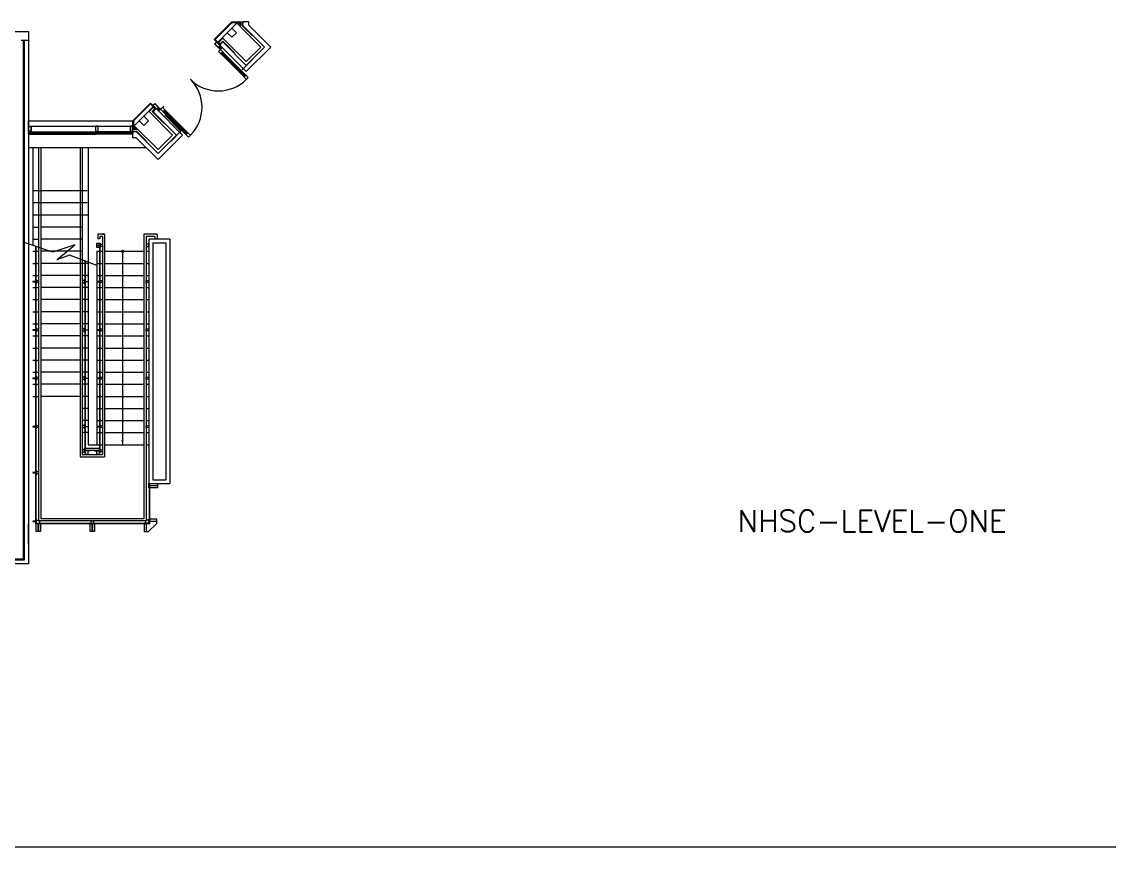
# Model space of a CAD drawing. Extents: x 11182 to 734459, y -1391328 to 152085.
# Drawn here: x 209883 to 235009, y -964525 to -945443 of the extents above; entities that cross this region are included whole.
import ezdxf
from ezdxf.enums import TextEntityAlignment as Align

# ---------------------------------------------------------------- set-up
doc = ezdxf.new("R2010")
doc.units = 0
doc.header["$LTSCALE"] = 500
doc.header["$MEASUREMENT"] = 0
doc.layers.add('0_Defpoints', color=106, linetype='CONTINUOUS', plot=False)
doc.layers.add('0_text', color=7, linetype='CONTINUOUS')
doc.layers.add('1_Wall_Exist', color=251, linetype='CONTINUOUS')
doc.styles.get("Standard").update_dxf_attribs({"font": 'ROMANS', "height": 200})

msp = doc.modelspace()

# ---------------------------------------------------------------- linework, layer by layer
at = {"layer": '0_Defpoints'}
msp.add_lwpolyline([(185465, -910295), (270490, -910295), (270490, -964525), (185465, -964525)], close=True, dxfattribs=at)
at = {"layer": '1_Wall_Exist'}
for p, q in [((214735, -945443), (214327, -945851)), ((214742, -945459), (214350, -945851)), ((214885, -945443), (214402, -945926)), ((214735, -945443), (214986, -945443)), ((214742, -945459), (214869, -945459)), ((215405, -946028), (214852, -945476)), ((214904, -945443), (214862, -945485)), ((214935, -945443), (214883, -945507)), ((214904, -945443), (214936, -945559)), ((214935, -945443), (214936, -945559)), ((214986, -945538), (214986, -945443)), ((215011, -945443), (214986, -945469)), ((214986, -945469), (214986, -945520)), ((215131, -945443), (215011, -945443)), ((215131, -945524), (215131, -945443)), ((209670, -945669), (210035, -945669)), ((210035, -945669), (210035, -945869)), ((214632, -945697), (214738, -945803)), ((214844, -945697), (214738, -945590)), ((214738, -945803), (214844, -945697)), ((215494, -946028), (214986, -945520)), ((215206, -945759), (214986, -945538)), ((215131, -945524), (215635, -946028)), ((209869, -945869), (210035, -945869)), ((209920, -957855), (209920, -945869)), ((209945, -957880), (209945, -945869)), ((210035, -945869), (210035, -957970)), ((214402, -945926), (214327, -945851)), ((214339, -945954), (214384, -945909)), ((214535, -946149), (214339, -945954)), ((214344, -945954), (214384, -945913)), ((214423, -946033), (214344, -945954)), ((214413, -945915), (214350, -945851)), ((214384, -945909), (214470, -945995)), ((214384, -945913), (214463, -945992)), ((214526, -945820), (214411, -945936)), ((214526, -945820), (214429, -945918)), ((214429, -945918), (214464, -945953)), ((214448, -946010), (214440, -946018)), ((214449, -946007), (214447, -946009)), ((214447, -946009), (214448, -946010)), ((214451, -946009), (214449, -946007)), ((214461, -945999), (214451, -946009)), ((214466, -945999), (214452, -946013)), ((214452, -946013), (214454, -946014)), ((214454, -946014), (214455, -946013)), ((214455, -946013), (214476, -946034)), ((214527, -945910), (214456, -945981)), ((214463, -945992), (214459, -945997)), ((214459, -945997), (214461, -945999)), ((214466, -945994), (214462, -945997)), ((214462, -945997), (214464, -945998)), ((214464, -945953), (214526, -945891)), ((214464, -945998), (214465, -945999)), ((214465, -945999), (214466, -945999)), ((214467, -945995), (214466, -945994)), ((214468, -945996), (214467, -945995)), ((214470, -945995), (214468, -945997)), ((214468, -945997), (214468, -945996)), ((215069, -946594), (214484, -946009)), ((214517, -945811), (215069, -946363)), ((214526, -945891), (214800, -946165)), ((214527, -945910), (215069, -946453)), ((214427, -946029), (214423, -946033)), ((214427, -946032), (214424, -946035)), ((214424, -946035), (214425, -946036)), ((214425, -946036), (214427, -946037)), ((214427, -946038), (214425, -946040)), ((214515, -946040), (214426, -946128)), ((214426, -946128), (214491, -946193)), ((214429, -946031), (214427, -946029)), ((214428, -946033), (214427, -946032)), ((214427, -946037), (214427, -946038)), ((214429, -946035), (214428, -946033)), ((214440, -946021), (214429, -946031)), ((214430, -946035), (214429, -946035)), ((214443, -946022), (214430, -946035)), ((214439, -946017), (214438, -946018)), ((214438, -946018), (214440, -946021)), ((214440, -946018), (214439, -946017)), ((214444, -946023), (214443, -946022)), ((214443, -946024), (214444, -946023)), ((214464, -946045), (214443, -946024)), ((214450, -946015), (214445, -946019)), ((214445, -946019), (214447, -946021)), ((214447, -946021), (214447, -946024)), ((214447, -946024), (214452, -946029)), ((214451, -946016), (214450, -946015)), ((214454, -946017), (214451, -946016)), ((214452, -946029), (214455, -946025)), ((214452, -946067), (214454, -946064)), ((214456, -946071), (214452, -946067)), ((214459, -946022), (214454, -946017)), ((214454, -946064), (214455, -946065)), ((214455, -946025), (214459, -946022)), ((214455, -946065), (214455, -946067)), ((214455, -946067), (214456, -946068)), ((214456, -946062), (214493, -946026)), ((214457, -946063), (214456, -946062)), ((214456, -946068), (214460, -946064)), ((214459, -946068), (214456, -946071)), ((214458, -946027), (214457, -946028)), ((214457, -946028), (214461, -946034)), ((214459, -946063), (214457, -946063)), ((214459, -946068), (214457, -946071)), ((214464, -946030), (214458, -946027)), ((214460, -946064), (214459, -946063)), ((214460, -946070), (214470, -946080)), ((214460, -946070), (214461, -946070)), ((214461, -946034), (214468, -946041)), ((214471, -946052), (214461, -946062)), ((214461, -946062), (214463, -946064)), ((214463, -946064), (214461, -946066)), ((214461, -946066), (214464, -946068)), ((214467, -946071), (214461, -946070)), ((214472, -946038), (214464, -946030)), ((214476, -946034), (214464, -946045)), ((214464, -946045), (214469, -946050)), ((214464, -946068), (214468, -946069)), ((214468, -946069), (214467, -946071)), ((214470, -946080), (214510, -946040)), ((214482, -946041), (214471, -946052)), ((214471, -946052), (214471, -946052)), ((214481, -946042), (214472, -946051)), ((214472, -946051), (214473, -946052)), ((214473, -946052), (214482, -946043)), ((214477, -946054), (214474, -946051)), ((214480, -946039), (214476, -946034)), ((214479, -946052), (214476, -946049)), ((214484, -946047), (214477, -946054)), ((214482, -946048), (214479, -946045)), ((214482, -946043), (214481, -946042)), ((214481, -946043), (214484, -946047)), ((214492, -946030), (214482, -946040)), ((214482, -946040), (214482, -946041)), ((214526, -946144), (214485, -946184)), ((214485, -946184), (214505, -946203)), ((214491, -946193), (214535, -946149)), ((214495, -946033), (214492, -946030)), ((214493, -946026), (214494, -946028)), ((214493, -946026), (214493, -946026)), ((214494, -946028), (214495, -946029)), ((214495, -946024), (214497, -946022)), ((214495, -946024), (214495, -946024)), ((214497, -946025), (214495, -946024)), ((214495, -946029), (214498, -946026)), ((214495, -946033), (214496, -946031)), ((214496, -946031), (214499, -946033)), ((214497, -946022), (214501, -946026)), ((214498, -946026), (214497, -946025)), ((214499, -946029), (214501, -946026)), ((214499, -946029), (214501, -946026)), ((214499, -946033), (214500, -946037)), ((214501, -946030), (214500, -946030)), ((214502, -946037), (214500, -946031)), ((214500, -946037), (214502, -946037)), ((214515, -946040), (214501, -946026)), ((214501, -946030), (214510, -946040)), ((214505, -946203), (214545, -946163)), ((214505, -946203), (214997, -946696)), ((214522, -946169), (214510, -946180)), ((214510, -946180), (215012, -946681)), ((214531, -946178), (214522, -946169)), ((214525, -946184), (215017, -946676)), ((214545, -946163), (214526, -946144)), ((214526, -946183), (215018, -946675)), ((214531, -946178), (215023, -946670)), ((215037, -946655), (214545, -946163)), ((215635, -946028), (215069, -946594)), ((215069, -946453), (215494, -946028)), ((215069, -946363), (215405, -946028)), ((214976, -946557), (215206, -946327)), ((215037, -946655), (214997, -946696)), ((214997, -946696), (215017, -946715)), ((215052, -946666), (215008, -946710)), ((215008, -946710), (215073, -946775)), ((215020, -946690), (215012, -946681)), ((215017, -946715), (215057, -946675)), ((215032, -946679), (215020, -946690)), ((215023, -946670), (215032, -946679)), ((215057, -946675), (215037, -946655)), ((215116, -946731), (215052, -946666)), ((215073, -946775), (215116, -946731)), ((212448, -947730), (212857, -947322)), ((212448, -947880), (212932, -947397)), ((212464, -947737), (212857, -947344)), ((213369, -948064), (212816, -947512)), ((212826, -947521), (212941, -947406)), ((212932, -947397), (212857, -947322)), ((212920, -947408), (212857, -947344)), ((212959, -947459), (212896, -947521)), ((212896, -947521), (213170, -947795)), ((212959, -947334), (212914, -947379)), ((212914, -947379), (213000, -947465)), ((212916, -947522), (212986, -947451)), ((213458, -948064), (212916, -947522)), ((212959, -947338), (212919, -947379)), ((212919, -947379), (212998, -947458)), ((212923, -947423), (212959, -947459)), ((213090, -947465), (212959, -947334)), ((213045, -947420), (212959, -947334)), ((213038, -947418), (212959, -947338)), ((212986, -947451), (213599, -948064)), ((212998, -947458), (213002, -947454)), ((212999, -947460), (213002, -947457)), ((213000, -947462), (212999, -947460)), ((213002, -947462), (213000, -947462)), ((213000, -947465), (213002, -947463)), ((213002, -947454), (213004, -947456)), ((213002, -947457), (213003, -947458)), ((213002, -947463), (213002, -947462)), ((213003, -947458), (213004, -947460)), ((213004, -947456), (213015, -947446)), ((213004, -947460), (213018, -947447)), ((213004, -947460), (213004, -947460)), ((213012, -947443), (213014, -947442)), ((213015, -947446), (213012, -947443)), ((213014, -947442), (213015, -947443)), ((213015, -947443), (213023, -947435)), ((213018, -947447), (213019, -947448)), ((213019, -947448), (213018, -947449)), ((213018, -947449), (213039, -947470)), ((213020, -947445), (213025, -947440)), ((213021, -947446), (213020, -947445)), ((213022, -947449), (213021, -947446)), ((213022, -947434), (213024, -947432)), ((213023, -947435), (213022, -947434)), ((213027, -947454), (213022, -947449)), ((213024, -947432), (213026, -947434)), ((213025, -947440), (213026, -947441)), ((213026, -947434), (213036, -947424)), ((213026, -947441), (213029, -947442)), ((213027, -947438), (213041, -947424)), ((213028, -947439), (213027, -947438)), ((213030, -947450), (213027, -947454)), ((213029, -947490), (213027, -947492)), ((213027, -947492), (213031, -947496)), ((213030, -947438), (213028, -947439)), ((213029, -947442), (213034, -947447)), ((213030, -947490), (213029, -947490)), ((213051, -947459), (213030, -947438)), ((213034, -947447), (213030, -947450)), ((213030, -947492), (213030, -947490)), ((213031, -947493), (213030, -947492)), ((213068, -947451), (213031, -947487)), ((213031, -947487), (213032, -947488)), ((213035, -947489), (213031, -947493)), ((213034, -947493), (213031, -947496)), ((213034, -947493), (213031, -947496)), ((213032, -947453), (213033, -947452)), ((213035, -947459), (213032, -947453)), ((213032, -947488), (213034, -947488)), ((213033, -947452), (213039, -947455)), ((213034, -947422), (213038, -947418)), ((213036, -947424), (213034, -947422)), ((213034, -947488), (213035, -947489)), ((213043, -947467), (213035, -947459)), ((213035, -947495), (213045, -947505)), ((213035, -947495), (213036, -947495)), ((213036, -947487), (213045, -947477)), ((213038, -947489), (213036, -947487)), ((213038, -947489), (213036, -947491)), ((213036, -947491), (213039, -947493)), ((213042, -947496), (213036, -947495)), ((213037, -947422), (213041, -947419)), ((213038, -947423), (213037, -947422)), ((213040, -947424), (213038, -947423)), ((213039, -947455), (213047, -947463)), ((213039, -947470), (213051, -947459)), ((213039, -947470), (213043, -947467)), ((213044, -947475), (213039, -947470)), ((213039, -947493), (213042, -947494)), ((213041, -947424), (213040, -947424)), ((213041, -947419), (213042, -947420)), ((213042, -947420), (213043, -947422)), ((213042, -947494), (213042, -947496)), ((213043, -947422), (213045, -947420)), ((213043, -947422), (213043, -947422)), ((213055, -947464), (213044, -947475)), ((213085, -947465), (213045, -947505)), ((213090, -947465), (213045, -947510)), ((213045, -947477), (213046, -947477)), ((213046, -947477), (213057, -947466)), ((213047, -947476), (213056, -947467)), ((213048, -947477), (213047, -947476)), ((213057, -947468), (213048, -947477)), ((213049, -947476), (213052, -947479)), ((213051, -947459), (213055, -947464)), ((213054, -947477), (213051, -947474)), ((213052, -947479), (213059, -947472)), ((213057, -947473), (213054, -947470)), ((213056, -947467), (213057, -947468)), ((213059, -947472), (213056, -947469)), ((213057, -947465), (213067, -947455)), ((213057, -947466), (213057, -947465)), ((213067, -947455), (213069, -947458)), ((213068, -947452), (213068, -947451)), ((213069, -947453), (213068, -947452)), ((213070, -947454), (213069, -947453)), ((213069, -947458), (213071, -947456)), ((213072, -947447), (213070, -947449)), ((213070, -947449), (213072, -947450)), ((213070, -947449), (213070, -947449)), ((213073, -947451), (213070, -947454)), ((213071, -947456), (213074, -947458)), ((213072, -947450), (213073, -947451)), ((213074, -947454), (213076, -947451)), ((213074, -947454), (213076, -947451)), ((213074, -947458), (213075, -947462)), ((213076, -947455), (213075, -947455)), ((213077, -947462), (213075, -947456)), ((213075, -947462), (213077, -947462)), ((213076, -947455), (213085, -947465)), ((213090, -947465), (213162, -947393)), ((213154, -947529), (213090, -947465)), ((213134, -947421), (213198, -947485)), ((213149, -947520), (213189, -947480)), ((213169, -947540), (213149, -947520)), ((213198, -947485), (213154, -947529)), ((213209, -947500), (213169, -947540)), ((213174, -947517), (213186, -947505)), ((213183, -947526), (213174, -947517)), ((213186, -947505), (213696, -948015)), ((213188, -947520), (213680, -948012)), ((213189, -947480), (213209, -947500)), ((213189, -947519), (213681, -948012)), ((213209, -947500), (213701, -947992)), ((210035, -947733), (212448, -947733)), ((210035, -947981), (210035, -947733)), ((212448, -947981), (212448, -947730)), ((212464, -947737), (212464, -947864)), ((212702, -947839), (212596, -947732)), ((212702, -947626), (212808, -947732)), ((212808, -947732), (212702, -947839)), ((213661, -948032), (213169, -947540)), ((213183, -947526), (213675, -948018)), ((213562, -947971), (213186, -947594)), ((210035, -947859), (210098, -947859)), ((210038, -947981), (210035, -947981)), ((210035, -948019), (210038, -948019)), ((210035, -948025), (210035, -948019)), ((210037, -947977), (210037, -947978)), ((210042, -947977), (210037, -947977)), ((210037, -947978), (210038, -947980)), ((210038, -948019), (210037, -948021)), ((210037, -948021), (210037, -948023)), ((210037, -948023), (210042, -948023)), ((210038, -947974), (210038, -947862)), ((210038, -947862), (210095, -947862)), ((210044, -947974), (210038, -947974)), ((210038, -947980), (210038, -947981)), ((210038, -948019), (210038, -948019)), ((210041, -947980), (210042, -947978)), ((210041, -947981), (210041, -947980)), ((210060, -947981), (210041, -947981)), ((210041, -948019), (210092, -948019)), ((210041, -948019), (210041, -948019)), ((210042, -948021), (210041, -948019)), ((210042, -947978), (210042, -947977)), ((210042, -948023), (210042, -948021)), ((210044, -947978), (210044, -947974)), ((210059, -947978), (210044, -947978)), ((210044, -948021), (210044, -948025)), ((210058, -948021), (210044, -948021)), ((210059, -948022), (210058, -948021)), ((210059, -947974), (210059, -947978)), ((210061, -947974), (210059, -947974)), ((210059, -947983), (210060, -947983)), ((210059, -947983), (210059, -948019)), ((210075, -948012), (210059, -948012)), ((210074, -948022), (210059, -948022)), ((210060, -947983), (210060, -947981)), ((210060, -948022), (210060, -948023)), ((210060, -948023), (210073, -948023)), ((210061, -947976), (210061, -947974)), ((210072, -947976), (210061, -947976)), ((210061, -948027), (210061, -948023)), ((210063, -947982), (210062, -947985)), ((210062, -947985), (210062, -947992)), ((210062, -947992), (210067, -947991)), ((210070, -947981), (210063, -947981)), ((210063, -947981), (210063, -947982)), ((210066, -947995), (210064, -948002)), ((210064, -948002), (210064, -948012)), ((210064, -948027), (210064, -948023)), ((210067, -947995), (210066, -947995)), ((210067, -947991), (210071, -947992)), ((210069, -948002), (210067, -947995)), ((210069, -948012), (210069, -948002)), ((210069, -948027), (210069, -948023)), ((210070, -947982), (210070, -947981)), ((210071, -947985), (210070, -947982)), ((210071, -947992), (210071, -947985)), ((210072, -947974), (210072, -947976)), ((210075, -947974), (210072, -947974)), ((210072, -948023), (210072, -948027)), ((210073, -947981), (210073, -947983)), ((210092, -947981), (210073, -947981)), ((210073, -947983), (210075, -947983)), ((210073, -948023), (210073, -948022)), ((210075, -948021), (210074, -948022)), ((210075, -947978), (210075, -947974)), ((210089, -947978), (210075, -947978)), ((210075, -948019), (210075, -947983)), ((210089, -948021), (210075, -948021)), ((210089, -947974), (210089, -947978)), ((210095, -947974), (210089, -947974)), ((210089, -948025), (210089, -948021)), ((210091, -947977), (210091, -947978)), ((210096, -947977), (210091, -947977)), ((210091, -947978), (210092, -947980)), ((210091, -947987), (211596, -947987)), ((210091, -947987), (210091, -948012)), ((210091, -947993), (211596, -947993)), ((210091, -948006), (211596, -948006)), ((210091, -948012), (211596, -948012)), ((210092, -948019), (210091, -948021)), ((210091, -948021), (210091, -948023)), ((210091, -948023), (210096, -948023)), ((210092, -947980), (210092, -947981)), ((210092, -948019), (210092, -948019)), ((210095, -947862), (210095, -947974)), ((210095, -947980), (210096, -947978)), ((210095, -947981), (210095, -947980)), ((210098, -947981), (210095, -947981)), ((210095, -948019), (210098, -948019)), ((210095, -948019), (210095, -948019)), ((210096, -948021), (210095, -948019)), ((210096, -947978), (210096, -947977)), ((210096, -948023), (210096, -948021)), ((210098, -947859), (212448, -947859)), ((210098, -947859), (210098, -947981)), ((210098, -948019), (210098, -948025)), ((211585, -947859), (211585, -947981)), ((211648, -947859), (211585, -947859)), ((211585, -947981), (211588, -947981)), ((211585, -948019), (211585, -948025)), ((211588, -948019), (211585, -948019)), ((211587, -947977), (211592, -947977)), ((211587, -947978), (211587, -947977)), ((211588, -947980), (211587, -947978)), ((211587, -948021), (211588, -948019)), ((211587, -948023), (211587, -948021)), ((211592, -948023), (211587, -948023)), ((211588, -947862), (211588, -947974)), ((211645, -947862), (211588, -947862)), ((211588, -947974), (211594, -947974)), ((211588, -947981), (211588, -947980)), ((211588, -948019), (211588, -948019)), ((211592, -947978), (211591, -947980)), ((211591, -947980), (211591, -947981)), ((211591, -947981), (211610, -947981)), ((211591, -948019), (211592, -948021)), ((211591, -948019), (211591, -948019)), ((211642, -948019), (211591, -948019)), ((211592, -947977), (211592, -947978)), ((211592, -948021), (211592, -948023)), ((211594, -947974), (211594, -947978)), ((211594, -947978), (211609, -947978)), ((211594, -948021), (211608, -948021)), ((211594, -948025), (211594, -948021)), ((211596, -948012), (211596, -947987)), ((211608, -948021), (211609, -948022)), ((211609, -947974), (211611, -947974)), ((211609, -947978), (211609, -947974)), ((211610, -947983), (211609, -947983)), ((211609, -948019), (211609, -947983)), ((211609, -948012), (211625, -948012)), ((211609, -948022), (211624, -948022)), ((211610, -947981), (211610, -947983)), ((211610, -948023), (211610, -948022)), ((211623, -948023), (211610, -948023)), ((211611, -947974), (211611, -947976)), ((211611, -947976), (211623, -947976)), ((211612, -947985), (211613, -947982)), ((211612, -947992), (211612, -947985)), ((211617, -947991), (211612, -947992)), ((211612, -948023), (211612, -948027)), ((211613, -947982), (211613, -947981)), ((211613, -947981), (211620, -947981)), ((211614, -948002), (211616, -947995)), ((211614, -948012), (211614, -948002)), ((211614, -948027), (211614, -948023)), ((211616, -947995), (211618, -947995)), ((211621, -947992), (211617, -947991)), ((211618, -947995), (211619, -948002)), ((211619, -948002), (211619, -948012)), ((211619, -948027), (211619, -948023)), ((211620, -947981), (211620, -947982)), ((211620, -947982), (211621, -947985)), ((211621, -947985), (211621, -947992)), ((211622, -948027), (211622, -948023)), ((211623, -947974), (211625, -947974)), ((211623, -947976), (211623, -947974)), ((211623, -947981), (211642, -947981)), ((211623, -947983), (211623, -947981)), ((211625, -947983), (211623, -947983)), ((211623, -948022), (211623, -948023)), ((211624, -948022), (211625, -948021)), ((211625, -947974), (211625, -947978)), ((211625, -947978), (211639, -947978)), ((211625, -947983), (211625, -948019)), ((211625, -948021), (211639, -948021)), ((212395, -947987), (211637, -947987)), ((211637, -948012), (211637, -947987)), ((212395, -947993), (211637, -947993)), ((212395, -948006), (211637, -948006)), ((212395, -948012), (211637, -948012)), ((211639, -947974), (211645, -947974)), ((211639, -947978), (211639, -947974)), ((211639, -948021), (211639, -948025)), ((211642, -947977), (211646, -947977)), ((211642, -947978), (211642, -947977)), ((211642, -947980), (211642, -947978)), ((211642, -947981), (211642, -947980)), ((211642, -948019), (211642, -948019)), ((211642, -948021), (211642, -948019)), ((211642, -948023), (211642, -948021)), ((211646, -948023), (211642, -948023)), ((211645, -947974), (211645, -947862)), ((211646, -947978), (211645, -947980)), ((211645, -947980), (211645, -947981)), ((211645, -947981), (211648, -947981)), ((211645, -948019), (211646, -948021)), ((211645, -948019), (211645, -948019)), ((211648, -948019), (211645, -948019)), ((211646, -947977), (211646, -947978)), ((211646, -948021), (211646, -948023)), ((211648, -947981), (211648, -947859)), ((211648, -948025), (211648, -948019)), ((212385, -947859), (212385, -947981)), ((212448, -947859), (212385, -947859)), ((212385, -947981), (212388, -947981)), ((212385, -948019), (212385, -948025)), ((212388, -948019), (212385, -948019)), ((212387, -947977), (212392, -947977)), ((212387, -947978), (212387, -947977)), ((212388, -947980), (212387, -947978)), ((212387, -948021), (212388, -948019)), ((212387, -948023), (212387, -948021)), ((212392, -948023), (212387, -948023)), ((212388, -947862), (212388, -947974)), ((212445, -947862), (212388, -947862)), ((212388, -947974), (212394, -947974)), ((212388, -947981), (212388, -947980)), ((212388, -948019), (212388, -948019)), ((212392, -947978), (212391, -947980)), ((212391, -947980), (212391, -947981)), ((212391, -947981), (212410, -947981)), ((212391, -948019), (212392, -948021)), ((212391, -948019), (212391, -948019)), ((212442, -948019), (212391, -948019)), ((212392, -947977), (212392, -947978)), ((212392, -948021), (212392, -948023)), ((212394, -947974), (212394, -947978)), ((212394, -947978), (212409, -947978)), ((212394, -948021), (212408, -948021)), ((212394, -948025), (212394, -948021)), ((212395, -947987), (212395, -948012)), ((212408, -948021), (212409, -948022)), ((212409, -947974), (212411, -947974)), ((212409, -947978), (212409, -947974)), ((212410, -947983), (212409, -947983)), ((212409, -948019), (212409, -947983)), ((212409, -948012), (212425, -948012)), ((212409, -948022), (212424, -948022)), ((212410, -947981), (212410, -947983)), ((212410, -948023), (212410, -948022)), ((212423, -948023), (212410, -948023)), ((212411, -947974), (212411, -947976)), ((212411, -947976), (212423, -947976)), ((212412, -947985), (212413, -947982)), ((212412, -947992), (212412, -947985)), ((212417, -947991), (212412, -947992)), ((212412, -948023), (212412, -948027)), ((212413, -947982), (212413, -947981)), ((212413, -947981), (212420, -947981)), ((212414, -948002), (212416, -947995)), ((212414, -948012), (212414, -948002)), ((212414, -948027), (212414, -948023)), ((212416, -947995), (212418, -947995)), ((212421, -947992), (212417, -947991)), ((212418, -947995), (212419, -948002)), ((212419, -948002), (212419, -948012)), ((212419, -948027), (212419, -948023)), ((212420, -947981), (212420, -947982)), ((212420, -947982), (212421, -947985)), ((212421, -947985), (212421, -947992)), ((212422, -948027), (212422, -948023)), ((212423, -947974), (212425, -947974)), ((212423, -947976), (212423, -947974)), ((212423, -947981), (212442, -947981)), ((212423, -947983), (212423, -947981)), ((212425, -947983), (212423, -947983)), ((212423, -948022), (212423, -948023)), ((212424, -948022), (212425, -948021)), ((212425, -947974), (212425, -947978)), ((212425, -947978), (212439, -947978)), ((212425, -947983), (212425, -948019)), ((212425, -948021), (212439, -948021)), ((212439, -947974), (212445, -947974)), ((212439, -947978), (212439, -947974)), ((212439, -948021), (212439, -948025)), ((212442, -947977), (212446, -947977)), ((212442, -947978), (212442, -947977)), ((212442, -947980), (212442, -947978)), ((212442, -947981), (212442, -947980)), ((212442, -948019), (212442, -948019)), ((212442, -948021), (212442, -948019)), ((212442, -948023), (212442, -948021)), ((212446, -948023), (212442, -948023)), ((212445, -947974), (212445, -947862)), ((212446, -947978), (212445, -947980)), ((212445, -947980), (212445, -947981)), ((212445, -947981), (212448, -947981)), ((212445, -948019), (212446, -948021)), ((212445, -948019), (212446, -948021)), ((212445, -948019), (212445, -948019)), ((212448, -948019), (212445, -948019)), ((212446, -947977), (212446, -947978)), ((212446, -948021), (212446, -948023)), ((212448, -947898), (212490, -947856)), ((212448, -947930), (212512, -947878)), ((212448, -947898), (212565, -947930)), ((212448, -947930), (212565, -947930)), ((212544, -947980), (212448, -947981)), ((212448, -948006), (212474, -947980)), ((212448, -948126), (212448, -948006)), ((212474, -947980), (212525, -947980)), ((212481, -947847), (213034, -948399)), ((212525, -947980), (213033, -948489)), ((212764, -948201), (212544, -947980)), ((213332, -948201), (213562, -947971)), ((213661, -948032), (213701, -947992)), ((213672, -948046), (213715, -948003)), ((213675, -948018), (213684, -948027)), ((213721, -948011), (213680, -948052)), ((213684, -948027), (213696, -948015)), ((213701, -947992), (213721, -948011)), ((213715, -948003), (213780, -948067)), ((210038, -948025), (210035, -948025)), ((210035, -948025), (210035, -948044)), ((210039, -948025), (210035, -948025)), ((210035, -948042), (210086, -948042)), ((210035, -948044), (210098, -948044)), ((210038, -948027), (210038, -948041)), ((210038, -948027), (210039, -948027)), ((210038, -948041), (210095, -948041)), ((210042, -948033), (210039, -948027)), ((210042, -948025), (210042, -948028)), ((210044, -948025), (210042, -948025)), ((210042, -948028), (210044, -948032)), ((210044, -948032), (210042, -948033)), ((210072, -948027), (210061, -948027)), ((210089, -948025), (210091, -948025)), ((210091, -948028), (210089, -948032)), ((210089, -948032), (210091, -948033)), ((210091, -948025), (210091, -948028)), ((210091, -948033), (210094, -948027)), ((210094, -948025), (210098, -948025)), ((210095, -948027), (210094, -948027)), ((210095, -948025), (210098, -948025)), ((210095, -948027), (210095, -948041)), ((210098, -948044), (210098, -948025)), ((210098, -948044), (211585, -948044)), ((210508, -948044), (210609, -948044)), ((211589, -948025), (211585, -948025)), ((211589, -948025), (211585, -948025)), ((211585, -948044), (211585, -948025)), ((212448, -948044), (211585, -948044)), ((211588, -948027), (211588, -948041)), ((211588, -948027), (211589, -948027)), ((211645, -948041), (211588, -948041)), ((211592, -948033), (211589, -948027)), ((211592, -948025), (211592, -948028)), ((211594, -948025), (211592, -948025)), ((211592, -948028), (211594, -948032)), ((211594, -948032), (211592, -948033)), ((211612, -948027), (211622, -948027)), ((211639, -948025), (211641, -948025)), ((211641, -948028), (211640, -948032)), ((211640, -948032), (211641, -948033)), ((211641, -948025), (211641, -948028)), ((211641, -948033), (211644, -948027)), ((211645, -948025), (211648, -948025)), ((211645, -948025), (211648, -948025)), ((211645, -948027), (211645, -948041)), ((211645, -948027), (211645, -948027)), ((211648, -948025), (211648, -948044)), ((212389, -948025), (212385, -948025)), ((212389, -948025), (212385, -948025)), ((212385, -948044), (212385, -948025)), ((212388, -948027), (212388, -948041)), ((212388, -948027), (212389, -948027)), ((212445, -948041), (212388, -948041)), ((212392, -948033), (212389, -948027)), ((212392, -948025), (212392, -948028)), ((212394, -948025), (212392, -948025)), ((212392, -948028), (212394, -948032)), ((212394, -948032), (212392, -948033)), ((212412, -948027), (212422, -948027)), ((212439, -948025), (212441, -948025)), ((212441, -948028), (212440, -948032)), ((212440, -948032), (212441, -948033)), ((212441, -948025), (212441, -948028)), ((212441, -948033), (212444, -948027)), ((212445, -948025), (212448, -948025)), ((212445, -948025), (212448, -948025)), ((212445, -948027), (212445, -948041)), ((212445, -948027), (212445, -948027)), ((212529, -948126), (212448, -948126)), ((213033, -948630), (212529, -948126)), ((213599, -948064), (213033, -948630)), ((213033, -948489), (213458, -948064)), ((213034, -948399), (213369, -948064)), ((213680, -948052), (213661, -948032)), ((213736, -948111), (213672, -948046)), ((213780, -948067), (213736, -948111)), ((212764, -948361), (210035, -948361)), ((210140, -948361), (210140, -950615)), ((210272, -948361), (210272, -950661)), ((210322, -948361), (210322, -950678)), ((211232, -948361), (211232, -950932)), ((211282, -948361), (211282, -950952)), ((211414, -948361), (211414, -951003)), ((211397, -949352), (210139, -949352)), ((211397, -949632), (210139, -949632)), ((211398, -949911), (210139, -949911)), ((210139, -950191), (210271, -950191)), ((211289, -950191), (210322, -950191)), ((210139, -950470), (210271, -950470)), ((211289, -950470), (210322, -950470)), ((211796, -950354), (211637, -950354)), ((211637, -950354), (211637, -950460)), ((211687, -950460), (211637, -950460)), ((211746, -950404), (211687, -950404)), ((211687, -950404), (211687, -950460)), ((211746, -950354), (211796, -950354)), ((211746, -950404), (211746, -955450)), ((211796, -950354), (211796, -955500)), ((212706, -950354), (212706, -956930)), ((213011, -950354), (212706, -950354)), ((212756, -950404), (212756, -956980)), ((212961, -950404), (212756, -950404)), ((213301, -950469), (212821, -950469)), ((212821, -950469), (212821, -956120)), ((212961, -950404), (212961, -950460)), ((212961, -950460), (213011, -950460)), ((213011, -950354), (213011, -950460)), ((213301, -950469), (213301, -956120)), ((210599, -950773), (209919, -950539)), ((210140, -950749), (210271, -950749)), ((210204, -950637), (210204, -957048)), ((210210, -950639), (210210, -957042)), ((210272, -950661), (210272, -956980)), ((210322, -950678), (210322, -956930)), ((210530, -950749), (210322, -950749)), ((211289, -950749), (210530, -950749)), ((211108, -950597), (210599, -950773)), ((210697, -950944), (211108, -950597)), ((211614, -950749), (211746, -950749)), ((211614, -950749), (211614, -955220)), ((211615, -950660), (211615, -950560)), ((211615, -950560), (211696, -950560)), ((211688, -950606), (211615, -950606)), ((211615, -950614), (211688, -950614)), ((211684, -950660), (211615, -950660)), ((211678, -950614), (211678, -955355)), ((211684, -950614), (211684, -955355)), ((211688, -950560), (211688, -950606)), ((211688, -950614), (211688, -950660)), ((211688, -950660), (211696, -950660)), ((211696, -950560), (211696, -950660)), ((211696, -950585), (211746, -950585)), ((211746, -950635), (211696, -950635)), ((211746, -950585), (211746, -950635)), ((211796, -950749), (212706, -950749)), ((212209, -950749), (212209, -955220)), ((212821, -950585), (212756, -950585)), ((212756, -950585), (212756, -950635)), ((212756, -950635), (212821, -950635)), ((212756, -950749), (212821, -950749)), ((212821, -950635), (212821, -950585)), ((212821, -950749), (212821, -955220)), ((212911, -950552), (213211, -950552)), ((212911, -950552), (212911, -956030)), ((213211, -950552), (213211, -956030)), ((210140, -951029), (210271, -951029)), ((211414, -951029), (210322, -951029)), ((210985, -950837), (210697, -950944)), ((211614, -951080), (210985, -950837)), ((211232, -950932), (211232, -955500)), ((211282, -950952), (211282, -955450)), ((211344, -950976), (211344, -955355)), ((211350, -950978), (211350, -955355)), ((211414, -951003), (211414, -955220)), ((211614, -951029), (211746, -951029)), ((211796, -951029), (212706, -951029)), ((212756, -951029), (212821, -951029)), ((210140, -951308), (210271, -951308)), ((210214, -951444), (210141, -951444)), ((210141, -951444), (210141, -951452)), ((210141, -951452), (210214, -951452)), ((210222, -951398), (210214, -951398)), ((210214, -951398), (210214, -951444)), ((210214, -951452), (210214, -951498)), ((210214, -951498), (210222, -951498)), ((210222, -951498), (210222, -951398)), ((210222, -951423), (210272, -951423)), ((210272, -951473), (210222, -951473)), ((210272, -951423), (210272, -951473)), ((211232, -951308), (210322, -951308)), ((211414, -951308), (211282, -951308)), ((211332, -951423), (211282, -951423)), ((211282, -951423), (211282, -951473)), ((211282, -951473), (211332, -951473)), ((211332, -951398), (211340, -951398)), ((211332, -951498), (211332, -951398)), ((211340, -951498), (211332, -951498)), ((211340, -951398), (211340, -951444)), ((211340, -951444), (211414, -951444)), ((211414, -951452), (211340, -951452)), ((211340, -951452), (211340, -951498)), ((211414, -951444), (211414, -951452)), ((211614, -951308), (211746, -951308)), ((211688, -951444), (211615, -951444)), ((211615, -951444), (211615, -951452)), ((211615, -951452), (211688, -951452)), ((211696, -951398), (211688, -951398)), ((211688, -951398), (211688, -951444)), ((211688, -951452), (211688, -951498)), ((211688, -951498), (211696, -951498)), ((211696, -951498), (211696, -951398)), ((211696, -951423), (211746, -951423)), ((211746, -951473), (211696, -951473)), ((211746, -951423), (211746, -951473)), ((211796, -951308), (212706, -951308)), ((212756, -951308), (212821, -951308)), ((212756, -951423), (212821, -951423)), ((212756, -951473), (212756, -951423)), ((212821, -951473), (212756, -951473)), ((212821, -951423), (212821, -951473)), ((210140, -951588), (210271, -951588)), ((211232, -951588), (210322, -951588)), ((211414, -951588), (211282, -951588)), ((211614, -951588), (211746, -951588)), ((211796, -951588), (212706, -951588)), ((212756, -951588), (212821, -951588)), ((210140, -951867), (210271, -951867)), ((211232, -951867), (210322, -951867)), ((211414, -951867), (211282, -951867)), ((211614, -951867), (211746, -951867)), ((211796, -951867), (212706, -951867)), ((212756, -951867), (212821, -951867)), ((210140, -952146), (210271, -952146)), ((211232, -952146), (210322, -952146)), ((211414, -952146), (211282, -952146)), ((211614, -952146), (211746, -952146)), ((211796, -952146), (212706, -952146)), ((212756, -952146), (212821, -952146)), ((210140, -952426), (210271, -952426)), ((210222, -952515), (210214, -952515)), ((210214, -952515), (210214, -952561)), ((210222, -952615), (210222, -952515)), ((210222, -952541), (210272, -952541)), ((210272, -952541), (210272, -952591)), ((211232, -952426), (210322, -952426)), ((211414, -952426), (211282, -952426)), ((211332, -952541), (211282, -952541)), ((211282, -952541), (211282, -952591)), ((211332, -952515), (211340, -952515)), ((211332, -952615), (211332, -952515)), ((211340, -952515), (211340, -952561)), ((211614, -952426), (211746, -952426)), ((211696, -952515), (211688, -952515)), ((211688, -952515), (211688, -952561)), ((211696, -952615), (211696, -952515)), ((211696, -952541), (211746, -952541)), ((211746, -952541), (211746, -952591)), ((211796, -952426), (212706, -952426)), ((212756, -952426), (212821, -952426)), ((212756, -952541), (212821, -952541)), ((212756, -952591), (212756, -952541)), ((212821, -952541), (212821, -952591)), ((210140, -952705), (210271, -952705)), ((210214, -952561), (210141, -952561)), ((210141, -952561), (210141, -952569)), ((210141, -952569), (210214, -952569)), ((210214, -952569), (210214, -952615)), ((210214, -952615), (210222, -952615)), ((210272, -952591), (210222, -952591)), ((211232, -952705), (210322, -952705)), ((211282, -952591), (211332, -952591)), ((211414, -952705), (211282, -952705)), ((211340, -952615), (211332, -952615)), ((211340, -952561), (211414, -952561)), ((211414, -952569), (211340, -952569)), ((211340, -952569), (211340, -952615)), ((211414, -952561), (211414, -952569)), ((211614, -952705), (211746, -952705)), ((211688, -952561), (211615, -952561)), ((211615, -952561), (211615, -952569)), ((211615, -952569), (211688, -952569)), ((211688, -952569), (211688, -952615)), ((211688, -952615), (211696, -952615)), ((211746, -952591), (211696, -952591)), ((211796, -952705), (212706, -952705)), ((212821, -952591), (212756, -952591)), ((212756, -952705), (212821, -952705)), ((210140, -952985), (210271, -952985)), ((211232, -952985), (210322, -952985)), ((211414, -952985), (211282, -952985)), ((211614, -952985), (211746, -952985)), ((211796, -952985), (212706, -952985)), ((212756, -952985), (212821, -952985)), ((210140, -953264), (210271, -953264)), ((211232, -953264), (210322, -953264)), ((211414, -953264), (211282, -953264)), ((211614, -953264), (211746, -953264)), ((211796, -953264), (212706, -953264)), ((212756, -953264), (212821, -953264)), ((210140, -953543), (210271, -953543)), ((211232, -953543), (210322, -953543)), ((211414, -953543), (211282, -953543)), ((211614, -953543), (211746, -953543)), ((211796, -953543), (212706, -953543)), ((212756, -953543), (212821, -953543)), ((210214, -953679), (210141, -953679)), ((210141, -953679), (210141, -953687)), ((210141, -953687), (210214, -953687)), ((210222, -953633), (210214, -953633)), ((210214, -953633), (210214, -953679)), ((210214, -953687), (210214, -953733)), ((210214, -953733), (210222, -953733)), ((210222, -953733), (210222, -953633)), ((210222, -953658), (210272, -953658)), ((210272, -953708), (210222, -953708)), ((210272, -953658), (210272, -953708)), ((211332, -953658), (211282, -953658)), ((211282, -953658), (211282, -953708)), ((211282, -953708), (211332, -953708)), ((211332, -953633), (211340, -953633)), ((211332, -953733), (211332, -953633)), ((211340, -953733), (211332, -953733)), ((211340, -953633), (211340, -953679)), ((211340, -953679), (211414, -953679)), ((211414, -953687), (211340, -953687)), ((211340, -953687), (211340, -953733)), ((211414, -953679), (211414, -953687)), ((211688, -953679), (211615, -953679)), ((211615, -953679), (211615, -953687)), ((211615, -953687), (211688, -953687)), ((211696, -953633), (211688, -953633)), ((211688, -953633), (211688, -953679)), ((211688, -953687), (211688, -953733)), ((211688, -953733), (211696, -953733)), ((211696, -953733), (211696, -953633)), ((211696, -953658), (211746, -953658)), ((211746, -953708), (211696, -953708)), ((211746, -953658), (211746, -953708)), ((212756, -953658), (212821, -953658)), ((212756, -953708), (212756, -953658)), ((212821, -953708), (212756, -953708)), ((212821, -953658), (212821, -953708)), ((210140, -953823), (210271, -953823)), ((211232, -953823), (210322, -953823)), ((211414, -953823), (211282, -953823)), ((211614, -953823), (211746, -953823)), ((211796, -953823), (212706, -953823)), ((212756, -953823), (212821, -953823)), ((210140, -954102), (210271, -954102)), ((211232, -954102), (210322, -954102)), ((211414, -954102), (211282, -954102)), ((211614, -954102), (211746, -954102)), ((211796, -954102), (212706, -954102)), ((212756, -954102), (212821, -954102)), ((211414, -954382), (211282, -954382)), ((211614, -954382), (211746, -954382)), ((211796, -954382), (212706, -954382)), ((212756, -954382), (212821, -954382)), ((210214, -954797), (210141, -954797)), ((210141, -954797), (210141, -954805)), ((210141, -954805), (210214, -954805)), ((210222, -954751), (210214, -954751)), ((210214, -954751), (210214, -954797)), ((210214, -954805), (210214, -954851)), ((210222, -954851), (210222, -954751)), ((210222, -954776), (210272, -954776)), ((210272, -954776), (210272, -954826)), ((211414, -954661), (211282, -954661)), ((211332, -954776), (211282, -954776)), ((211282, -954776), (211282, -954826)), ((211332, -954751), (211340, -954751)), ((211332, -954851), (211332, -954751)), ((211340, -954751), (211340, -954797)), ((211340, -954797), (211414, -954797)), ((211414, -954805), (211340, -954805)), ((211340, -954805), (211340, -954851)), ((211414, -954797), (211414, -954805)), ((211614, -954661), (211746, -954661)), ((211688, -954797), (211615, -954797)), ((211615, -954797), (211615, -954805)), ((211615, -954805), (211688, -954805)), ((211696, -954751), (211688, -954751)), ((211688, -954751), (211688, -954797)), ((211688, -954805), (211688, -954851)), ((211696, -954851), (211696, -954751)), ((211696, -954776), (211746, -954776)), ((211746, -954776), (211746, -954826)), ((211796, -954661), (212706, -954661)), ((212756, -954661), (212821, -954661)), ((212756, -954776), (212821, -954776)), ((212756, -954826), (212756, -954776)), ((212821, -954776), (212821, -954826)), ((210214, -954851), (210222, -954851)), ((210272, -954826), (210222, -954826)), ((211282, -954826), (211332, -954826)), ((211414, -954940), (211282, -954940)), ((211340, -954851), (211332, -954851)), ((211614, -954940), (211746, -954940)), ((211688, -954851), (211696, -954851)), ((211746, -954826), (211696, -954826)), ((211796, -954940), (212706, -954940)), ((212821, -954826), (212756, -954826)), ((212756, -954940), (212821, -954940)), ((211332, -955309), (211340, -955309)), ((211332, -955409), (211332, -955309)), ((211340, -955301), (211687, -955301)), ((211340, -955355), (211340, -955301)), ((211414, -955220), (211746, -955220)), ((211687, -955301), (211687, -955355)), ((211696, -955309), (211688, -955309)), ((211688, -955309), (211688, -955355)), ((211696, -955409), (211696, -955309)), ((211796, -955220), (212706, -955220)), ((212756, -955220), (212821, -955220)), ((211232, -955500), (211796, -955500)), ((211332, -955335), (211282, -955335)), ((211282, -955335), (211282, -955385)), ((211282, -955385), (211332, -955385)), ((211282, -955450), (211746, -955450)), ((211340, -955409), (211332, -955409)), ((211688, -955355), (211340, -955355)), ((211464, -955363), (211340, -955363)), ((211340, -955363), (211340, -955409)), ((211357, -955450), (211357, -955363)), ((211407, -955450), (211357, -955450)), ((211407, -955363), (211407, -955450)), ((211464, -955355), (211464, -955363)), ((211564, -955355), (211564, -955363)), ((211564, -955363), (211688, -955363)), ((211621, -955450), (211621, -955363)), ((211671, -955450), (211621, -955450)), ((211671, -955363), (211671, -955450)), ((211688, -955363), (211688, -955409)), ((211688, -955409), (211696, -955409)), ((211696, -955335), (211746, -955335)), ((211746, -955385), (211696, -955385)), ((211746, -955335), (211746, -955385)), ((210214, -955864), (210141, -955864)), ((210141, -955864), (210141, -955872)), ((210141, -955872), (210214, -955872)), ((210222, -955818), (210214, -955818)), ((210214, -955818), (210214, -955864)), ((210214, -955872), (210214, -955918)), ((210214, -955918), (210222, -955918)), ((210222, -955918), (210222, -955818)), ((210222, -955843), (210272, -955843)), ((210272, -955893), (210222, -955893)), ((210272, -955843), (210272, -955893)), ((212911, -956030), (213211, -956030)), ((212821, -956120), (213301, -956120)), ((212821, -956120), (213021, -956120)), ((212821, -956220), (212821, -956120)), ((213021, -956220), (212821, -956220)), ((212829, -956120), (212829, -956166)), ((212829, -956166), (213021, -956166)), ((213021, -956174), (212829, -956174)), ((212829, -956174), (212829, -956220)), ((212833, -957042), (212833, -956120)), ((212839, -957048), (212839, -956120)), ((213021, -956120), (213021, -956220)), ((210035, -957514), (210035, -957046)), ((210214, -956984), (210141, -956984)), ((210141, -956984), (210141, -956992)), ((210141, -956992), (210214, -956992)), ((212839, -957048), (210204, -957048)), ((212833, -957042), (210210, -957042)), ((210222, -956938), (210214, -956938)), ((210214, -956938), (210214, -956984)), ((210214, -957230), (210214, -956992)), ((210214, -957030), (210314, -957030)), ((210214, -957038), (210314, -957038)), ((210222, -957038), (210222, -956938)), ((210222, -956963), (210272, -956963)), ((210260, -957230), (210260, -957038)), ((210268, -957038), (210268, -957230)), ((210272, -956963), (210272, -956980)), ((212756, -956980), (210272, -956980)), ((210272, -956980), (210289, -956980)), ((210289, -956980), (210289, -957030)), ((210314, -957030), (210314, -957230)), ((212706, -956930), (210322, -956930)), ((211464, -957230), (211464, -957030)), ((211464, -957030), (211564, -957030)), ((211464, -957038), (211564, -957038)), ((211489, -957030), (211489, -956980)), ((211489, -956980), (211539, -956980)), ((211510, -957230), (211510, -957038)), ((211518, -957038), (211518, -957230)), ((211539, -956980), (211539, -957030)), ((211564, -957030), (211564, -957230)), ((212714, -957030), (212714, -957230)), ((212821, -957030), (212714, -957030)), ((212821, -957030), (212714, -957030)), ((212714, -957038), (212760, -957038)), ((212756, -956980), (212739, -956980)), ((212739, -956980), (212739, -957030)), ((212821, -956963), (212756, -956963)), ((212756, -956963), (212756, -956980)), ((212760, -957038), (212760, -957230)), ((212768, -957230), (212768, -957038)), ((212768, -957038), (212814, -957038)), ((212814, -957038), (212814, -957030)), ((212814, -957230), (213006, -957038)), ((213006, -956938), (212821, -956938)), ((212821, -956938), (212821, -957030)), ((212821, -956938), (212829, -956938)), ((212821, -957038), (212821, -956938)), ((212829, -957038), (212821, -957038)), ((212829, -956938), (212829, -956984)), ((212829, -956984), (213006, -956984)), ((213006, -956992), (212829, -956992)), ((212829, -956992), (212829, -957038)), ((213006, -957038), (213006, -956938)), ((210314, -957230), (210214, -957230)), ((211564, -957230), (211464, -957230)), ((212714, -957230), (212814, -957230)), ((208394, -957880), (209945, -957880)), ((208416, -957855), (209920, -957855)), ((210035, -957970), (208497, -957970))]:
    msp.add_line(p, q, dxfattribs=at)
msp.add_circle((212209, -950749), 25, dxfattribs=at)
for centre, radius, start, end in [((214460, -946069), 1.27, 333.6629, 135), ((214460, -946069), 1.02, 315, 135), ((214500, -946029), 1.27, 135, 296.3371), ((214499, -946030), 1.02, 135, 315), ((214426, -946128), 914, 225, 315), ((213134, -947421), 914, 315, 45), ((213035, -947494), 1.27, 333.6629, 135), ((213035, -947494), 1.02, 315, 135), ((213074, -947454), 1.27, 135, 296.3371), ((213074, -947455), 1.02, 135, 315), ((210038, -948026), 1.27, 288.6629, 90), ((210039, -948026), 1.02, 270, 90), ((210095, -948026), 1.27, 90, 251.3371), ((210094, -948026), 1.02, 90, 270), ((211589, -948026), 1.27, 288.6629, 90), ((211589, -948026), 1.02, 270, 90), ((211645, -948026), 1.27, 90, 251.3371), ((211645, -948026), 1.02, 90, 270), ((212389, -948026), 1.27, 288.6629, 90), ((212389, -948026), 1.02, 270, 90), ((212445, -948026), 1.27, 90, 251.3371), ((212445, -948026), 1.02, 90, 270)]:
    msp.add_arc(centre, radius, start, end, dxfattribs=at)
msp.add_solid([(212209, -955220), (212183, -955120), (212236, -955120)], dxfattribs=at)

# ---------------------------------------------------------------- texts
at = {"layer": '0_text'}
msp.add_attdef('NHSC-LEVEL-ONE', text='XXX', height=500, rotation=0, dxfattribs=at).set_placement((229529, -956985), align=Align.MIDDLE_CENTER)

doc.saveas('drawing.dxf')
